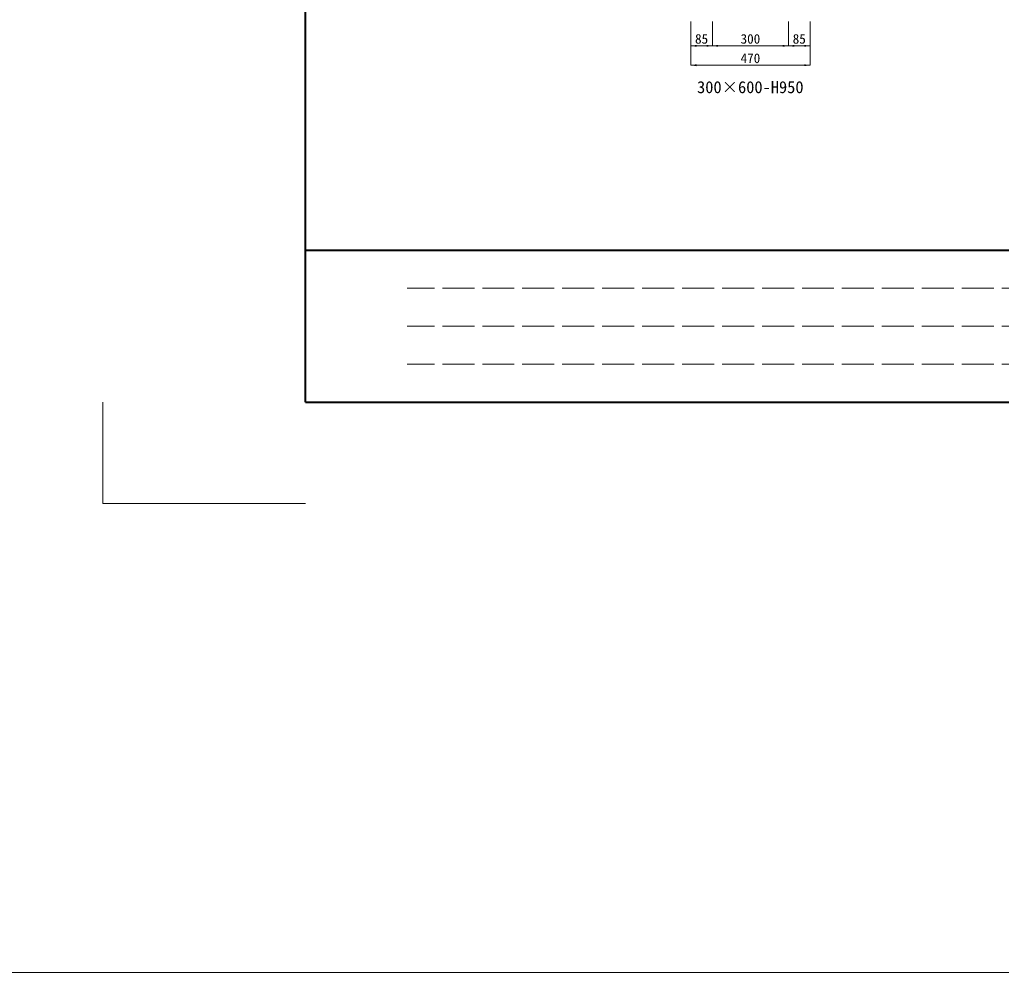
# Model space of a CAD drawing. Units: millimetres at full size. Extents: x -3301 to 90699, y 107523 to 139162.
# Drawn here: x 11772 to 15641, y 107523 to 111280 of the extents above; entities that cross this region are included whole.
import ezdxf
from ezdxf.enums import TextEntityAlignment as Align

# ---------------------------------------------------------------- set-up
doc = ezdxf.new("R2010")
doc.units = ezdxf.units.MM
doc.header["$LTSCALE"] = 21
doc.linetypes.add('DASHED', pattern=[7.5, 6, -1.5])
doc.linetypes.add('USER1', pattern=[1.35, 0.75, -0.6])
for name, color, linetype, lineweight in [('0_2', 7, 'USER1', 9), ('Defpoints_3', 7, 'Continuous', 13), ('図枠', 7, 'Continuous', 5), ('寸法線', 7, 'Continuous', 9), ('枠', 5, 'Continuous', 13)]:
    doc.layers.add(name, color=color, linetype=linetype, lineweight=lineweight)
doc.styles.add('ＭＳ ゴシック', font='')
doc.styles.get('ＭＳ ゴシック').set_extended_font_data('MS Gothic')

# ---------------------------------------------------------------- blocks, each defined once
blk = doc.blocks.new('filled_arrow')
at = {"color": 0, "linetype": 'Continuous', "lineweight": -2}
blk.add_solid([(7.5, 1.25), (0, 0), (7.5, -1.25)], dxfattribs=at)

msp = doc.modelspace()

# ---------------------------------------------------------------- linework, layer by layer
at = {"layer": 'Defpoints_3'}
for p, q in [((12099.21, 109771.48), (12099.21, 109371.48)), ((12099.21, 109371.48), (12899.21, 109371.48))]:
    msp.add_line(p, q, dxfattribs=at)
at = {"layer": '図枠', "lineweight": 40}
for p, q in [((12899.21, 109771.48), (12899.21, 120851.48)), ((12899.21, 110371.48), (28499.21, 110371.48)), ((12899.21, 109771.48), (28499.21, 109771.48))]:
    msp.add_line(p, q, dxfattribs=at)
at = {"layer": '図枠', "lineweight": 20}
msp.add_line((13299.21, 110371.48), (28099.21, 110371.48), dxfattribs=at)
at = {"layer": '図枠', "linetype": 'DASHED', "lineweight": 9}
for p, q in [((19549.21, 110221.48), (13299.21, 110221.48)), ((19549.21, 110071.48), (13299.21, 110071.48)), ((19549.21, 109921.48), (13299.21, 109921.48))]:
    msp.add_line(p, q, dxfattribs=at)
at = {"layer": '寸法線'}
for p, q in [((14417.31, 111272.57), (14417.31, 111176.71)), ((14417.31, 111272.57), (14417.31, 111100.28)), ((14502.31, 111272.57), (14502.31, 111176.71)), ((14502.31, 111272.57), (14502.31, 111176.71)), ((14802.31, 111272.57), (14802.31, 111176.71)), ((14802.31, 111272.57), (14802.31, 111176.71)), ((14887.31, 111272.57), (14887.31, 111176.71)), ((14887.31, 111272.57), (14887.31, 111100.28)), ((14417.31, 111176.71), (14502.31, 111176.71)), ((14502.31, 111176.71), (14802.31, 111176.71)), ((14802.31, 111176.71), (14887.31, 111176.71)), ((14417.31, 111100.28), (14887.31, 111100.28))]:
    msp.add_line(p, q, dxfattribs=at)
at = {"layer": '枠'}
msp.add_line((-3300.79, 107523.32), (90699.21, 107523.32), dxfattribs=at)

# ---------------------------------------------------------------- block references
at = {"layer": '寸法線', "xscale": 3, "yscale": 3}
for p in [(14417.31, 111176.71), (14502.31, 111176.71), (14802.31, 111176.71), (14417.31, 111100.28)]:
    msp.add_blockref('filled_arrow', p, dxfattribs=at)
at = {"layer": '寸法線', "xscale": 3, "yscale": 3, "rotation": 180}
for p in [(14502.31, 111176.71), (14802.31, 111176.71), (14887.31, 111176.71), (14887.31, 111100.28)]:
    msp.add_blockref('filled_arrow', p, dxfattribs=at)

# ---------------------------------------------------------------- texts
at = {"layer": '0_2', "style": 'ＭＳ ゴシック'}
msp.add_text('300×600-H950', height=47.47, dxfattribs=at).set_placement((14651.82, 111013.81), align=Align.MIDDLE_CENTER)
at = {"layer": '寸法線', "style": 'ＭＳ ゴシック'}
for s, p in [('85', (14459.81, 111204.21)), ('300', (14652.31, 111204.21)), ('85', (14844.81, 111204.21)), ('470', (14652.31, 111127.78))]:
    msp.add_text(s, height=37.98, dxfattribs=at).set_placement(p, align=Align.MIDDLE_CENTER)

doc.saveas('drawing.dxf')
